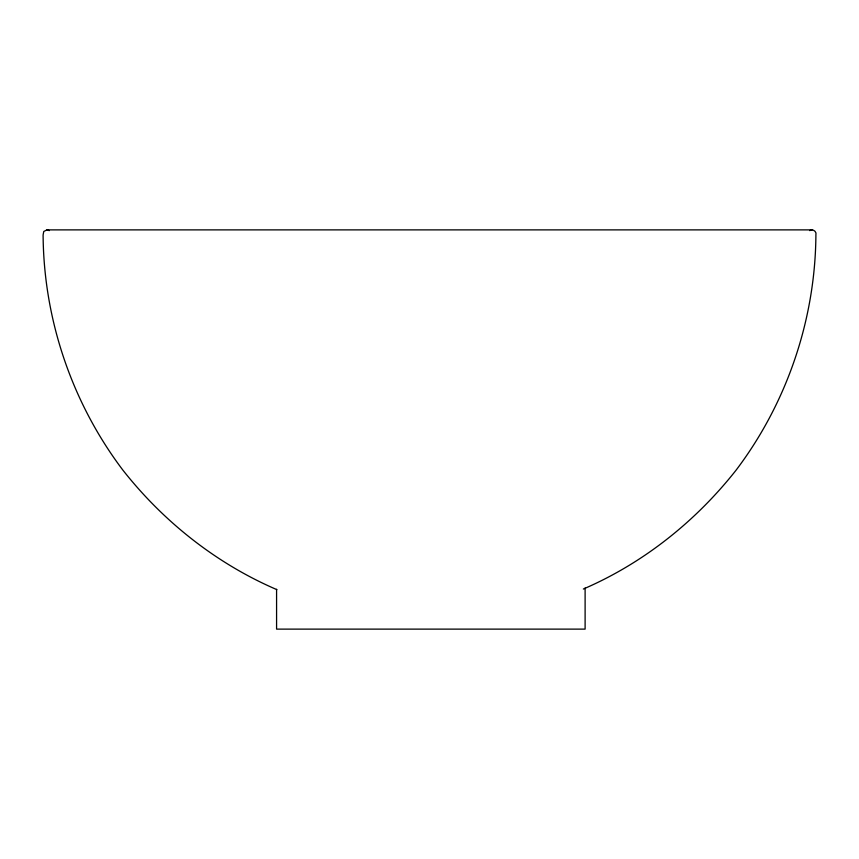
<?xml version="1.0" encoding="UTF-8"?>
<svg xmlns="http://www.w3.org/2000/svg" width="859" height="859" viewBox="0 0 859 859"><rect width="100%" height="100%" fill="white"/><g stroke="black" fill="none" stroke-linecap="round" stroke-linejoin="round"><path stroke-width="1.29" d="M809.715 230.62C812.603 228.408 817.027 231.533 815.9 235.001C815.331 319.451 787.016 402.871 736.045 470.217C695.64 521.424 643.348 563.16 583.336 589.038M812.034 229.879L46.966 229.879L43.755 231.479L43.1 235.001C43.669 319.451 71.984 402.871 122.955 470.217C163.618 521.821 216.414 563.633 276.856 589.628M46.966 229.879L49.285 230.62M585.108 588.007L585.108 629.121L276.577 629.121L276.577 589.328"/></g></svg>
